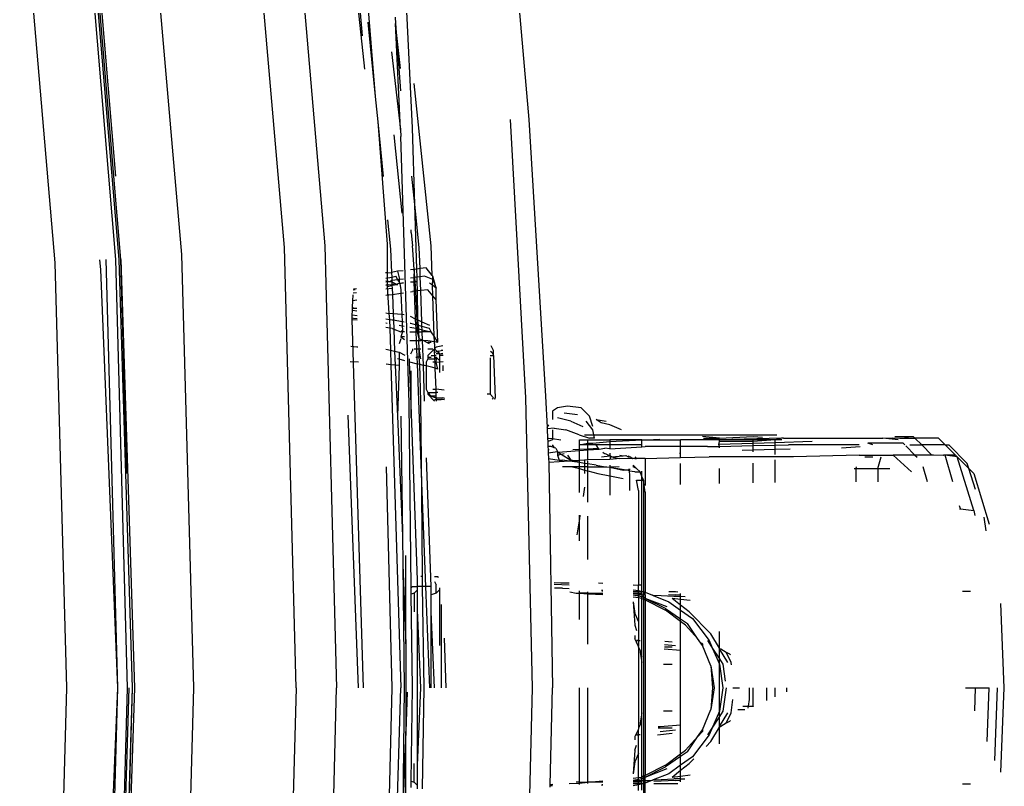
# Model space of a CAD drawing. Header units: millimetres. Extents: x -41292 to 298682, y -22072 to 33155.
# Drawn here: x 26304.8 to 26363.2, y -4322.1 to -4276.6 of the extents above; entities that cross this region are included whole.
import ezdxf

# ---------------------------------------------------------------- set-up
doc = ezdxf.new("R2010")
doc.units = ezdxf.units.MM

# ---------------------------------------------------------------- blocks, each defined once
blk = doc.blocks.new('rmfnasesx')
for p, q in [((53783.728, 11222.294), (53781.528, 11247.894)), ((53783.928, 11248.094), (53786.128, 11222.394)), ((53788.361, 11234.849), (53787.228, 11248.094)), ((53787.728, 11248.294), (53789.115, 11231.254)), ((53775.428, 11247.094), (53777.628, 11221.894)), ((53770.128, 11221.394), (53768.028, 11246.094)), ((53773.728, 11221.594), (53771.628, 11246.594)), ((53773.928, 11221.594), (53771.828, 11246.594)), ((53774.028, 11221.594), (53771.928, 11246.594)), ((53772.028, 11246.594), (53773.713, 11226.531)), ((53796.921, 11244.694), (53798.221, 11229.894)), ((53791.321, 11229.394), (53790.621, 11244.194)), ((53787.341, 11243.442), (53788.484, 11232.872)), ((53788.67, 11235.665), (53789.115, 11231.254)), ((53790.303, 11235.958), (53790.321, 11235.579)), ((53790.321, 11235.579), (53790.621, 11231.588)), ((53790.621, 11232.914), (53790.321, 11235.579)), ((53790.621, 11229.294), (53790.321, 11235.579)), ((53790.089, 11233.9), (53790.621, 11229.294)), ((53792.428, 11222.394), (53791.427, 11232.032)), ((53789.115, 11231.254), (53789.266, 11229.752)), ((53789.266, 11229.752), (53789.592, 11226.52)), ((53789.266, 11229.752), (53789.828, 11222.494)), ((53797.121, 11229.894), (53798.021, 11213.394)), ((53798.221, 11229.894), (53799.221, 11213.494)), ((53790.621, 11229.294), (53790.628, 11228.89)), ((53791.461, 11224.855), (53791.321, 11229.394)), ((53790.712, 11224.339), (53790.247, 11228.978)), ((53791.121, 11213.094), (53790.628, 11228.89)), ((53791.461, 11224.855), (53791.285, 11226.535)), ((53791.728, 11222.294), (53791.461, 11224.855)), ((53791.579, 11221.022), (53791.461, 11224.855)), ((53789.851, 11223.95), (53790.028, 11222.194)), ((53791.244, 11223.169), (53791.246, 11223.347)), ((53791.244, 11223.169), (53791.328, 11222.394)), ((53784.428, 11196.194), (53783.728, 11222.294)), ((53786.128, 11222.394), (53786.828, 11196.194)), ((53789.828, 11222.494), (53789.828, 11220.794)), ((53790.028, 11222.194), (53790.08, 11220.827)), ((53791.337, 11222.159), (53791.328, 11222.394)), ((53791.424, 11221.002), (53791.337, 11222.159)), ((53791.771, 11221.047), (53791.728, 11222.294)), ((53792.488, 11220.644), (53792.428, 11222.394)), ((53772.765, 11221.566), (53772.828, 11220.994)), ((53773.128, 11221.594), (53773.828, 11196.194)), ((53774.428, 11196.194), (53773.728, 11221.594)), ((53774.728, 11196.194), (53773.928, 11221.594)), ((53774.378, 11208.894), (53774.028, 11221.594)), ((53774.028, 11221.594), (53774.828, 11196.194)), ((53777.628, 11221.894), (53778.328, 11196.194)), ((53770.828, 11196.194), (53770.128, 11221.394)), ((53772.828, 11220.994), (53773.828, 11196.194)), ((53791.424, 11221.002), (53791.217, 11220.975)), ((53791.424, 11221.002), (53791.399, 11220.512)), ((53791.579, 11221.022), (53791.424, 11221.002)), ((53791.461, 11220.52), (53791.424, 11221.002)), ((53791.771, 11221.047), (53791.579, 11221.022)), ((53791.594, 11220.537), (53791.579, 11221.022)), ((53792.128, 11221.094), (53791.771, 11221.047)), ((53791.787, 11220.562), (53791.771, 11221.047)), ((53792.488, 11220.644), (53792.128, 11221.094)), ((53789.828, 11220.794), (53789.734, 11220.794)), ((53789.735, 11220.475), (53790.091, 11220.546)), ((53789.828, 11220.794), (53790.08, 11220.827)), ((53789.828, 11220.794), (53789.828, 11219.994)), ((53790.428, 11220.894), (53790.08, 11220.827)), ((53790.08, 11220.827), (53790.091, 11220.546)), ((53790.091, 11220.546), (53790.328, 11220.594)), ((53790.091, 11220.546), (53790.099, 11220.342)), ((53790.464, 11220.39), (53790.328, 11220.594)), ((53790.776, 11220.917), (53790.428, 11220.894)), ((53790.428, 11220.894), (53790.528, 11220.494)), ((53790.541, 11220.4), (53790.464, 11220.39)), ((53790.528, 11220.494), (53790.541, 11220.4)), ((53790.541, 11220.4), (53790.528, 11220.294)), ((53790.785, 11220.432), (53790.541, 11220.4)), ((53791.399, 11220.512), (53791.211, 11220.487)), ((53791.461, 11220.52), (53791.399, 11220.512)), ((53791.399, 11220.512), (53791.409, 11220.274)), ((53791.594, 11220.537), (53791.461, 11220.52)), ((53791.479, 11220.28), (53791.461, 11220.52)), ((53791.787, 11220.562), (53791.594, 11220.537)), ((53791.601, 11220.291), (53791.594, 11220.537)), ((53792.028, 11220.594), (53791.787, 11220.562)), ((53791.815, 11219.748), (53791.787, 11220.562)), ((53792.528, 11220.394), (53792.028, 11220.594)), ((53792.528, 11220.594), (53792.488, 11220.644)), ((53792.508, 11220.059), (53792.528, 11220.394)), ((53792.728, 11219.894), (53792.528, 11220.594)), ((53792.528, 11220.394), (53792.528, 11220.594)), ((53792.528, 11220.394), (53792.728, 11219.894)), ((53787.817, 11219.856), (53787.997, 11219.873)), ((53789.895, 11220.278), (53789.736, 11220.295)), ((53789.736, 11220.259), (53789.895, 11220.278)), ((53789.737, 11220.091), (53789.901, 11220.078)), ((53789.901, 11220.078), (53789.737, 11220.057)), ((53789.738, 11219.845), (53790.128, 11219.894)), ((53789.828, 11219.994), (53790.11, 11220.041)), ((53789.828, 11219.994), (53789.928, 11218.394)), ((53789.895, 11220.278), (53790.028, 11220.294)), ((53789.901, 11220.078), (53790.108, 11220.104)), ((53790.099, 11220.342), (53790.028, 11220.294)), ((53790.028, 11220.294), (53790.102, 11220.256)), ((53790.464, 11220.39), (53790.099, 11220.342)), ((53790.099, 11220.342), (53790.102, 11220.256)), ((53790.102, 11220.256), (53790.29, 11220.163)), ((53790.102, 11220.256), (53790.108, 11220.104)), ((53790.108, 11220.104), (53790.29, 11220.163)), ((53790.108, 11220.104), (53790.11, 11220.041)), ((53790.428, 11220.094), (53790.11, 11220.041)), ((53790.11, 11220.041), (53790.128, 11219.894)), ((53790.128, 11219.894), (53790.13, 11219.523)), ((53790.29, 11220.163), (53790.348, 11220.134)), ((53790.348, 11220.134), (53790.528, 11220.194)), ((53790.348, 11220.134), (53790.428, 11220.094)), ((53790.528, 11220.294), (53790.464, 11220.39)), ((53790.528, 11220.294), (53790.528, 11220.194)), ((53790.528, 11220.194), (53790.575, 11220.162)), ((53790.575, 11220.162), (53790.789, 11220.217)), ((53790.789, 11220.189), (53790.575, 11220.162)), ((53790.575, 11220.162), (53790.628, 11219.794)), ((53791.208, 11220.256), (53791.409, 11220.274)), ((53791.409, 11220.274), (53791.479, 11220.28)), ((53791.409, 11220.274), (53791.43, 11219.705)), ((53791.479, 11220.28), (53791.601, 11220.291)), ((53791.522, 11219.715), (53791.479, 11220.28)), ((53791.601, 11220.291), (53791.628, 11220.294)), ((53791.619, 11219.726), (53791.601, 11220.291)), ((53792.508, 11220.059), (53792.328, 11220.194)), ((53792.728, 11219.894), (53792.508, 11220.059)), ((53792.529, 11219.432), (53792.508, 11220.059)), ((53792.728, 11219.194), (53792.728, 11219.894)), ((53787.787, 11219.137), (53787.803, 11219.502)), ((53787.807, 11219.604), (53788.004, 11219.628)), ((53787.928, 11219.794), (53787.814, 11219.779)), ((53789.928, 11219.494), (53789.739, 11219.462)), ((53789.928, 11219.494), (53790.13, 11219.523)), ((53790.13, 11219.523), (53790.636, 11219.595)), ((53790.13, 11219.523), (53790.175, 11218.371)), ((53790.628, 11219.794), (53790.636, 11219.595)), ((53790.636, 11219.595), (53790.8, 11219.618)), ((53790.636, 11219.595), (53790.689, 11218.324)), ((53791.201, 11219.676), (53791.328, 11219.694)), ((53791.43, 11219.705), (53791.328, 11219.694)), ((53791.522, 11219.715), (53791.43, 11219.705)), ((53791.43, 11219.705), (53791.492, 11218.079)), ((53791.619, 11219.726), (53791.522, 11219.715)), ((53791.628, 11217.494), (53791.522, 11219.715)), ((53791.815, 11219.748), (53791.619, 11219.726)), ((53791.652, 11218.005), (53791.619, 11219.726)), ((53792.228, 11219.794), (53791.815, 11219.748)), ((53791.879, 11217.901), (53791.815, 11219.748)), ((53792.529, 11219.432), (53792.228, 11219.794)), ((53792.728, 11219.194), (53792.529, 11219.432)), ((53792.612, 11217.039), (53792.529, 11219.432)), ((53787.764, 11218.573), (53787.769, 11218.71)), ((53787.769, 11218.71), (53787.771, 11218.753)), ((53787.769, 11218.71), (53787.824, 11218.706)), ((53787.771, 11218.753), (53787.787, 11219.137)), ((53787.771, 11218.753), (53787.824, 11218.706)), ((53788.016, 11219.175), (53787.787, 11219.137)), ((53787.824, 11218.706), (53788.028, 11218.694)), ((53792.828, 11216.694), (53792.728, 11219.194)), ((53787.741, 11218.038), (53787.744, 11218.106)), ((53787.744, 11218.106), (53787.752, 11218.291)), ((53787.828, 11218.094), (53787.744, 11218.106)), ((53787.752, 11218.291), (53787.764, 11218.573)), ((53788.04, 11218.255), (53787.752, 11218.291)), ((53788.033, 11218.533), (53787.764, 11218.573)), ((53788.046, 11218.061), (53787.828, 11218.094)), ((53789.743, 11218.424), (53789.928, 11218.394)), ((53790.175, 11218.371), (53789.928, 11218.394)), ((53789.928, 11218.394), (53789.964, 11218.014)), ((53790.689, 11218.324), (53790.175, 11218.371)), ((53790.175, 11218.371), (53790.19, 11217.982)), ((53790.824, 11218.312), (53790.689, 11218.324)), ((53790.689, 11218.324), (53790.707, 11217.888)), ((53791.183, 11218.222), (53791.492, 11218.079)), ((53791.492, 11218.079), (53791.652, 11218.005)), ((53791.492, 11218.079), (53791.506, 11217.718)), ((53788.428, 11196.194), (53787.741, 11218.038)), ((53787.741, 11218.038), (53788.047, 11218.01)), ((53789.964, 11218.014), (53789.745, 11218.042)), ((53789.828, 11217.794), (53789.745, 11217.806)), ((53789.979, 11217.517), (53789.746, 11217.554)), ((53790.128, 11217.994), (53789.964, 11218.014)), ((53789.964, 11218.014), (53789.979, 11217.517)), ((53790.128, 11217.494), (53789.979, 11217.517)), ((53789.979, 11217.517), (53790.019, 11216.207)), ((53790.19, 11217.982), (53790.128, 11217.994)), ((53790.128, 11217.494), (53790.21, 11217.461)), ((53790.707, 11217.888), (53790.19, 11217.982)), ((53790.19, 11217.982), (53790.21, 11217.461)), ((53790.528, 11217.694), (53790.717, 11217.659)), ((53790.832, 11217.866), (53790.707, 11217.888)), ((53790.707, 11217.888), (53790.717, 11217.659)), ((53790.717, 11217.659), (53790.836, 11217.638)), ((53790.717, 11217.659), (53790.728, 11217.394)), ((53791.176, 11217.576), (53791.514, 11217.514)), ((53791.228, 11217.794), (53791.178, 11217.803)), ((53791.506, 11217.718), (53791.228, 11217.794)), ((53791.677, 11217.671), (53791.506, 11217.718)), ((53791.506, 11217.718), (53791.514, 11217.514)), ((53791.514, 11217.514), (53791.628, 11217.494)), ((53791.514, 11217.514), (53791.522, 11217.294)), ((53791.628, 11217.494), (53791.692, 11217.478)), ((53791.628, 11217.294), (53791.628, 11217.494)), ((53791.652, 11218.005), (53791.879, 11217.901)), ((53791.677, 11217.671), (53791.652, 11218.005)), ((53791.889, 11217.613), (53791.677, 11217.671)), ((53791.692, 11217.478), (53791.677, 11217.671)), ((53791.692, 11217.478), (53791.895, 11217.427)), ((53791.706, 11217.294), (53791.692, 11217.478)), ((53791.879, 11217.901), (53792.328, 11217.694)), ((53791.889, 11217.613), (53791.879, 11217.901)), ((53792.328, 11217.494), (53791.889, 11217.613)), ((53791.895, 11217.427), (53791.889, 11217.613)), ((53792.428, 11217.294), (53792.328, 11217.494)), ((53790.21, 11217.461), (53790.628, 11217.294)), ((53790.21, 11217.461), (53790.26, 11216.153)), ((53790.628, 11216.894), (53790.528, 11216.594)), ((53790.628, 11217.294), (53790.728, 11217.394)), ((53790.728, 11217.294), (53790.628, 11217.294)), ((53790.728, 11217.294), (53790.628, 11216.994)), ((53790.628, 11216.994), (53790.851, 11216.845)), ((53790.848, 11216.994), (53790.628, 11216.994)), ((53790.728, 11217.394), (53790.728, 11217.294)), ((53790.843, 11217.294), (53790.728, 11217.294)), ((53791.172, 11217.294), (53791.522, 11217.294)), ((53791.522, 11217.294), (53791.628, 11217.294)), ((53791.522, 11217.294), (53791.541, 11216.794)), ((53791.628, 11217.294), (53791.706, 11217.294)), ((53791.728, 11216.894), (53791.628, 11217.294)), ((53791.706, 11217.294), (53791.9, 11217.294)), ((53791.728, 11216.894), (53791.706, 11217.294)), ((53791.709, 11216.794), (53791.728, 11216.894)), ((53791.917, 11216.799), (53791.728, 11216.894)), ((53791.895, 11217.427), (53792.428, 11217.294)), ((53791.9, 11217.294), (53791.895, 11217.427)), ((53791.917, 11216.799), (53791.9, 11217.294)), ((53792.428, 11217.294), (53791.9, 11217.294)), ((53792.612, 11217.039), (53792.428, 11217.294)), ((53792.828, 11216.694), (53792.612, 11217.039)), ((53792.622, 11216.728), (53792.612, 11217.039)), ((53788.028, 11216.394), (53787.674, 11216.431)), ((53788.09, 11216.39), (53788.028, 11216.394)), ((53791.166, 11216.794), (53791.541, 11216.794)), ((53791.541, 11216.794), (53791.709, 11216.794)), ((53791.541, 11216.794), (53791.56, 11216.294)), ((53791.725, 11216.294), (53791.709, 11216.794)), ((53791.709, 11216.794), (53791.828, 11216.794)), ((53791.828, 11216.794), (53791.917, 11216.799)), ((53792.328, 11216.594), (53791.917, 11216.799)), ((53791.917, 11216.799), (53792.228, 11216.794)), ((53791.969, 11215.308), (53791.917, 11216.799)), ((53792.228, 11216.794), (53792.622, 11216.728)), ((53792.228, 11216.694), (53792.428, 11216.694)), ((53792.622, 11216.728), (53792.828, 11216.694)), ((53792.628, 11216.594), (53792.622, 11216.728)), ((53792.628, 11216.594), (53792.628, 11216.294)), ((53792.728, 11216.394), (53792.628, 11216.294)), ((53793.12, 11216.472), (53792.728, 11216.394)), ((53796.128, 11216.194), (53795.989, 11216.472)), ((53789.751, 11216.266), (53790.019, 11216.207)), ((53790.019, 11216.207), (53790.26, 11216.153)), ((53790.019, 11216.207), (53790.045, 11215.347)), ((53790.26, 11216.153), (53790.528, 11216.094)), ((53790.26, 11216.153), (53790.292, 11215.32)), ((53790.528, 11216.094), (53790.868, 11215.923)), ((53790.528, 11216.094), (53790.528, 11215.669)), ((53791.228, 11215.994), (53791.328, 11216.194)), ((53791.328, 11216.294), (53791.328, 11216.194)), ((53791.428, 11216.294), (53791.56, 11216.294)), ((53791.528, 11215.794), (53791.58, 11215.794)), ((53791.56, 11216.294), (53791.58, 11215.794)), ((53791.56, 11216.294), (53791.725, 11216.294)), ((53791.58, 11215.794), (53791.594, 11215.402)), ((53791.728, 11215.794), (53791.58, 11215.794)), ((53791.728, 11215.794), (53791.725, 11216.294)), ((53791.828, 11215.694), (53791.725, 11216.294)), ((53791.725, 11216.294), (53791.828, 11216.294)), ((53791.754, 11215.362), (53791.728, 11215.794)), ((53792.228, 11216.294), (53792.528, 11216.294)), ((53792.628, 11216.294), (53792.228, 11215.894)), ((53792.228, 11215.894), (53792.228, 11215.794)), ((53792.228, 11215.794), (53792.428, 11215.794)), ((53792.228, 11215.794), (53792.228, 11215.694)), ((53792.428, 11215.894), (53792.651, 11215.894)), ((53792.788, 11216.134), (53792.628, 11216.294)), ((53792.628, 11216.094), (53792.628, 11216.294)), ((53792.628, 11216.094), (53792.788, 11216.134)), ((53792.651, 11215.894), (53792.628, 11216.094)), ((53792.651, 11215.894), (53792.728, 11215.894)), ((53792.658, 11215.694), (53792.651, 11215.894)), ((53792.928, 11215.994), (53792.728, 11215.994)), ((53792.728, 11215.794), (53792.828, 11215.694)), ((53792.742, 11215.694), (53792.728, 11215.794)), ((53792.788, 11216.134), (53792.85, 11216.149)), ((53792.928, 11215.994), (53792.788, 11216.134)), ((53792.828, 11216.194), (53792.85, 11216.149)), ((53792.85, 11216.149), (53793.028, 11216.194)), ((53792.85, 11216.149), (53792.928, 11215.994)), ((53792.928, 11215.994), (53793.134, 11216.026)), ((53792.928, 11215.994), (53793.128, 11215.994)), ((53792.928, 11215.994), (53792.928, 11215.894)), ((53792.928, 11215.894), (53793.137, 11215.917)), ((53792.928, 11215.894), (53792.928, 11215.594)), ((53793.128, 11216.202), (53793.028, 11216.194)), ((53795.928, 11215.749), (53795.928, 11213.594)), ((53795.94, 11215.894), (53796.128, 11215.894)), ((53795.962, 11216.159), (53796.028, 11216.094)), ((53796.028, 11216.094), (53796.128, 11215.894)), ((53796.128, 11215.894), (53796.128, 11216.194)), ((53796.128, 11215.894), (53796.228, 11213.394)), ((53788.114, 11215.494), (53787.636, 11215.521)), ((53790.045, 11215.347), (53789.755, 11215.38)), ((53790.292, 11215.32), (53790.045, 11215.347)), ((53790.045, 11215.347), (53790.628, 11196.194)), ((53790.528, 11215.294), (53790.292, 11215.32)), ((53790.292, 11215.32), (53790.428, 11212.294)), ((53790.528, 11215.669), (53790.428, 11215.694)), ((53790.528, 11215.294), (53790.428, 11212.294)), ((53790.528, 11215.669), (53790.528, 11215.294)), ((53790.874, 11215.582), (53790.528, 11215.669)), ((53791.15, 11215.513), (53791.152, 11215.698)), ((53791.228, 11213.527), (53791.15, 11215.513)), ((53791.15, 11215.513), (53791.594, 11215.402)), ((53791.754, 11215.362), (53791.594, 11215.402)), ((53791.594, 11215.402), (53791.884, 11207.825)), ((53791.821, 11213.194), (53791.754, 11215.362)), ((53791.969, 11215.308), (53791.754, 11215.362)), ((53792.041, 11213.194), (53791.969, 11215.308)), ((53792.028, 11215.294), (53791.969, 11215.308)), ((53792.128, 11215.274), (53792.028, 11215.294)), ((53792.228, 11215.694), (53792.128, 11215.494)), ((53792.128, 11215.494), (53792.128, 11215.274)), ((53792.528, 11215.194), (53792.128, 11215.274)), ((53792.128, 11215.274), (53792.128, 11213.894)), ((53792.228, 11215.694), (53792.658, 11215.694)), ((53792.665, 11215.494), (53792.528, 11215.494)), ((53792.677, 11215.144), (53792.528, 11215.194)), ((53792.742, 11215.694), (53792.658, 11215.694)), ((53792.665, 11215.494), (53792.658, 11215.694)), ((53792.728, 11215.494), (53792.665, 11215.494)), ((53792.677, 11215.144), (53792.665, 11215.494)), ((53792.828, 11215.094), (53792.677, 11215.144)), ((53792.728, 11213.894), (53792.677, 11215.144)), ((53792.728, 11215.494), (53792.742, 11215.694)), ((53792.728, 11215.494), (53792.928, 11215.519)), ((53792.828, 11215.094), (53792.728, 11215.494)), ((53792.828, 11215.694), (53792.742, 11215.694)), ((53792.828, 11215.694), (53792.928, 11215.594)), ((53792.928, 11215.594), (53792.928, 11215.519)), ((53792.928, 11215.519), (53793.148, 11215.546)), ((53792.928, 11215.519), (53792.928, 11214.894)), ((53793.128, 11215.294), (53793.128, 11214.994)), ((53791.228, 11214.994), (53791.228, 11213.527)), ((53791.228, 11213.527), (53791.228, 11212.194)), ((53791.628, 11202.594), (53791.228, 11213.527)), ((53792.128, 11213.894), (53792.228, 11213.694)), ((53792.428, 11213.494), (53792.228, 11213.694)), ((53792.228, 11213.694), (53792.228, 11213.594)), ((53792.228, 11213.694), (53792.726, 11213.694)), ((53792.228, 11213.594), (53792.628, 11213.194)), ((53792.428, 11213.494), (53792.728, 11213.394)), ((53792.728, 11213.494), (53792.428, 11213.494)), ((53792.528, 11213.894), (53792.728, 11213.894)), ((53792.726, 11213.694), (53792.728, 11213.894)), ((53792.828, 11213.694), (53792.726, 11213.694)), ((53792.728, 11213.494), (53792.726, 11213.694)), ((53793.2, 11213.849), (53792.728, 11213.894)), ((53792.728, 11213.394), (53792.728, 11213.494)), ((53792.74, 11213.294), (53792.728, 11213.394)), ((53792.728, 11213.394), (53793.128, 11213.394)), ((53793.237, 11213.354), (53793.128, 11213.394)), ((53795.928, 11213.594), (53795.747, 11213.611)), ((53796.128, 11213.394), (53795.928, 11213.594)), ((53796.042, 11213.308), (53796.128, 11213.394)), ((53796.188, 11213.314), (53796.228, 11213.394)), ((53796.227, 11213.316), (53796.228, 11213.394)), ((53798.021, 11213.394), (53798.421, 11196.194)), ((53799.221, 11213.494), (53799.307, 11211.623)), ((53791.25, 11202.116), (53791.121, 11213.094)), ((53791.884, 11207.825), (53791.821, 11213.194)), ((53792.628, 11213.294), (53792.74, 11213.294)), ((53792.74, 11213.294), (53793.028, 11213.294)), ((53792.744, 11213.194), (53792.74, 11213.294)), ((53793.229, 11213.271), (53793.028, 11213.294)), ((53800.521, 11212.894), (53799.921, 11212.794)), ((53801.321, 11212.794), (53800.521, 11212.894)), ((53788.128, 11196.194), (53787.504, 11212.356)), ((53790.428, 11212.294), (53790.728, 11205.194)), ((53790.628, 11212.294), (53790.728, 11205.194)), ((53799.921, 11212.794), (53799.621, 11212.594)), ((53799.621, 11212.594), (53799.621, 11212.094)), ((53800.321, 11212.494), (53801.121, 11212.394)), ((53801.821, 11212.294), (53801.321, 11212.794)), ((53802.021, 11211.694), (53801.821, 11212.294)), ((53799.307, 11211.623), (53799.421, 11211.794)), ((53800.721, 11211.994), (53799.921, 11212.194)), ((53800.721, 11211.994), (53801.421, 11211.694)), ((53802.021, 11211.494), (53801.621, 11211.994)), ((53802.221, 11212.094), (53802.821, 11211.994)), ((53802.521, 11211.894), (53802.221, 11212.094)), ((53803.021, 11211.794), (53802.521, 11211.894)), ((53803.721, 11211.494), (53803.021, 11211.794)), ((53799.307, 11211.623), (53799.311, 11211.542)), ((53799.721, 11211.594), (53799.311, 11211.542)), ((53799.311, 11211.542), (53799.337, 11210.983)), ((53799.621, 11211.494), (53799.621, 11210.965)), ((53799.721, 11211.594), (53800.421, 11211.494)), ((53801.221, 11211.194), (53800.421, 11211.494)), ((53801.221, 11211.194), (53801.821, 11210.994)), ((53801.528, 11211.194), (53802.081, 11211.194)), ((53802.081, 11211.194), (53802.021, 11211.494)), ((53802.121, 11210.994), (53802.081, 11211.194)), ((53802.081, 11211.194), (53812.928, 11211.194)), ((53809.528, 11210.994), (53808.528, 11211.094)), ((53809.528, 11210.994), (53811.528, 11211.094)), ((53811.528, 11211.094), (53812.085, 11211.051)), ((53819.928, 11211.094), (53820.828, 11211.094)), ((53820.428, 11210.994), (53820.828, 11211.094)), ((53820.828, 11211.094), (53821.028, 11211.094)), ((53821.128, 11210.994), (53821.028, 11211.094)), ((53799.337, 11210.983), (53799.421, 11210.994)), ((53799.337, 11210.983), (53799.345, 11210.802)), ((53799.621, 11210.894), (53799.345, 11210.802)), ((53799.345, 11210.802), (53799.359, 11210.494)), ((53799.521, 11210.494), (53799.359, 11210.494)), ((53799.359, 11210.494), (53799.369, 11210.294)), ((53799.421, 11210.994), (53799.621, 11210.965)), ((53799.754, 11210.416), (53799.521, 11210.494)), ((53799.621, 11210.965), (53799.621, 11210.894)), ((53799.621, 11210.965), (53800.121, 11210.894)), ((53799.754, 11210.416), (53799.621, 11210.594)), ((53801.228, 11210.894), (53801.728, 11210.894)), ((53801.228, 11210.594), (53801.228, 11210.894)), ((53801.228, 11210.594), (53801.728, 11210.694)), ((53801.728, 11210.594), (53801.228, 11210.594)), ((53801.228, 11210.315), (53801.228, 11210.594)), ((53801.728, 11210.894), (53803.028, 11210.894)), ((53801.728, 11210.694), (53801.728, 11210.894)), ((53801.728, 11210.694), (53802.028, 11210.694)), ((53801.728, 11210.594), (53801.728, 11210.694)), ((53802.221, 11210.594), (53801.728, 11210.594)), ((53801.728, 11210.341), (53801.728, 11210.594)), ((53802.121, 11210.994), (53801.821, 11210.994)), ((53802.028, 11210.694), (53803.028, 11210.794)), ((53802.367, 11210.375), (53802.221, 11210.594)), ((53803.028, 11210.594), (53802.221, 11210.594)), ((53803.028, 11210.794), (53804.928, 11210.894)), ((53804.928, 11210.894), (53803.028, 11210.894)), ((53803.028, 11210.894), (53803.028, 11210.794)), ((53803.028, 11210.794), (53803.028, 11210.594)), ((53804.928, 11210.594), (53803.028, 11210.594)), ((53803.028, 11210.594), (53803.028, 11210.37)), ((53803.028, 11210.37), (53804.928, 11210.482)), ((53804.928, 11210.894), (53805.228, 11210.894)), ((53804.928, 11210.594), (53804.928, 11210.894)), ((53804.928, 11210.482), (53804.928, 11210.594)), ((53804.928, 11210.482), (53805.128, 11210.494)), ((53807.228, 11210.494), (53805.128, 11210.494)), ((53805.228, 11210.894), (53805.989, 11210.94)), ((53805.228, 11210.894), (53807.228, 11210.894)), ((53807.228, 11210.494), (53807.228, 11210.894)), ((53809.528, 11210.894), (53807.228, 11210.894)), ((53808.828, 11210.494), (53807.228, 11210.494)), ((53807.228, 11210.107), (53807.228, 11210.494)), ((53808.578, 11210.994), (53809.528, 11210.994)), ((53808.828, 11210.494), (53809.528, 11210.508)), ((53809.505, 11210.61), (53809.528, 11210.794)), ((53811.528, 11210.677), (53809.505, 11210.61)), ((53809.528, 11210.508), (53809.505, 11210.61)), ((53813.218, 11210.991), (53809.528, 11210.894)), ((53811.528, 11210.894), (53809.528, 11210.894)), ((53809.528, 11210.794), (53809.528, 11210.894)), ((53811.528, 11210.794), (53809.528, 11210.794)), ((53809.528, 11210.508), (53811.528, 11210.55)), ((53809.528, 11210.411), (53809.528, 11210.508)), ((53812.828, 11210.894), (53811.528, 11210.794)), ((53812.828, 11210.894), (53811.528, 11210.894)), ((53811.528, 11210.794), (53811.528, 11210.894)), ((53811.528, 11210.677), (53811.528, 11210.794)), ((53812.828, 11210.72), (53811.528, 11210.677)), ((53811.528, 11210.55), (53811.528, 11210.677)), ((53811.528, 11210.55), (53812.828, 11210.577)), ((53811.528, 11210.275), (53811.528, 11210.55)), ((53813.218, 11210.991), (53812.828, 11210.894)), ((53813.228, 11210.894), (53812.828, 11210.894)), ((53812.828, 11210.72), (53812.828, 11210.894)), ((53815.028, 11210.794), (53812.828, 11210.72)), ((53812.828, 11210.577), (53812.828, 11210.72)), ((53812.828, 11210.577), (53813.628, 11210.594)), ((53812.828, 11210.319), (53812.828, 11210.577)), ((53813.328, 11210.994), (53813.218, 11210.991)), ((53813.328, 11210.994), (53819.228, 11210.994)), ((53817.828, 11210.594), (53813.628, 11210.594)), ((53817.883, 11210.483), (53816.77, 11210.404)), ((53818.628, 11210.594), (53818.328, 11210.694)), ((53820.428, 11210.694), (53818.328, 11210.694)), ((53819.228, 11210.994), (53819.803, 11211.006)), ((53820.128, 11210.894), (53819.228, 11210.994)), ((53819.803, 11211.006), (53820.228, 11210.994)), ((53820.228, 11210.994), (53820.428, 11210.994)), ((53820.428, 11210.994), (53821.128, 11210.994)), ((53820.428, 11210.694), (53820.528, 11210.594)), ((53820.582, 11210.539), (53821.128, 11209.994)), ((53820.828, 11210.594), (53821.528, 11210.594)), ((53821.528, 11210.594), (53821.128, 11210.994)), ((53822.528, 11210.994), (53821.128, 11210.994)), ((53822.128, 11209.994), (53821.528, 11210.594)), ((53822.928, 11210.594), (53821.528, 11210.594)), ((53822.528, 11210.994), (53822.928, 11210.594)), ((53822.928, 11210.594), (53823.528, 11209.994)), ((53822.928, 11210.594), (53823.128, 11210.594)), ((53823.128, 11210.594), (53824.228, 11209.494)), ((53799.428, 11210.294), (53799.369, 11210.294)), ((53799.369, 11210.294), (53799.377, 11210.12)), ((53799.377, 11210.12), (53799.921, 11210.194)), ((53799.377, 11210.12), (53799.392, 11209.786)), ((53799.821, 11210.394), (53799.754, 11210.416)), ((53799.821, 11210.394), (53799.921, 11210.194)), ((53799.921, 11210.194), (53799.969, 11210.163)), ((53799.921, 11210.194), (53799.927, 11210.16)), ((53799.927, 11210.16), (53799.921, 11209.994)), ((53799.921, 11209.994), (53800.149, 11210.051)), ((53799.921, 11209.994), (53800.021, 11209.694)), ((53799.969, 11210.163), (53801.228, 11210.257)), ((53799.969, 11210.163), (53800.149, 11210.051)), ((53800.149, 11210.051), (53800.321, 11210.094)), ((53800.149, 11210.051), (53800.721, 11209.694)), ((53800.521, 11209.994), (53800.721, 11209.694)), ((53801.228, 11210.315), (53800.828, 11210.294)), ((53801.728, 11210.341), (53801.228, 11210.315)), ((53801.228, 11210.257), (53801.228, 11210.315)), ((53801.228, 11210.257), (53801.728, 11210.294)), ((53801.228, 11209.672), (53801.228, 11210.257)), ((53802.367, 11210.375), (53801.728, 11210.341)), ((53801.728, 11210.294), (53801.728, 11210.341)), ((53801.728, 11210.294), (53802.394, 11210.333)), ((53801.728, 11209.699), (53801.728, 11210.294)), ((53802.394, 11210.333), (53802.367, 11210.375)), ((53802.394, 11210.333), (53802.728, 11210.394)), ((53802.528, 11209.894), (53803.028, 11209.94)), ((53802.617, 11210.163), (53802.721, 11210.094)), ((53803.028, 11209.94), (53802.721, 11210.094)), ((53803.028, 11210.37), (53802.728, 11210.394)), ((53803.028, 11210.103), (53803.028, 11209.94)), ((53803.069, 11209.919), (53803.028, 11209.94)), ((53803.069, 11209.919), (53803.028, 11209.735)), ((53803.121, 11209.894), (53803.069, 11209.919)), ((53803.121, 11209.894), (53803.814, 11209.955)), ((53803.121, 11209.894), (53803.621, 11209.794)), ((53803.621, 11209.994), (53803.814, 11209.955)), ((53803.814, 11209.955), (53803.978, 11209.963)), ((53803.978, 11209.963), (53804.121, 11209.894)), ((53804.121, 11209.894), (53804.221, 11209.894)), ((53804.126, 11209.941), (53804.221, 11209.894)), ((53804.281, 11209.854), (53804.221, 11209.894)), ((53804.621, 11209.794), (53804.533, 11209.881)), ((53807.166, 11210.105), (53807.228, 11210.107)), ((53807.228, 11209.849), (53807.228, 11210.107)), ((53807.228, 11209.849), (53808.928, 11209.894)), ((53813.928, 11209.894), (53808.928, 11209.894)), ((53811.528, 11210.275), (53810.874, 11210.253)), ((53812.828, 11210.319), (53811.528, 11210.275)), ((53811.528, 11210.176), (53811.528, 11210.275)), ((53813.732, 11210.35), (53812.828, 11210.319)), ((53812.828, 11210.023), (53812.828, 11210.319)), ((53817.828, 11209.994), (53813.928, 11209.894)), ((53817.828, 11209.994), (53819.828, 11209.994)), ((53818.153, 11209.894), (53818.628, 11209.894)), ((53818.928, 11209.194), (53819.128, 11209.894)), ((53819.828, 11209.994), (53820.928, 11208.994)), ((53821.128, 11209.994), (53819.828, 11209.994)), ((53821.128, 11209.994), (53821.261, 11209.86)), ((53822.128, 11209.994), (53821.128, 11209.994)), ((53822.228, 11209.994), (53822.128, 11209.994)), ((53822.794, 11209.975), (53822.228, 11209.994)), ((53822.828, 11209.994), (53822.794, 11209.975)), ((53822.928, 11209.994), (53822.828, 11209.994)), ((53823.378, 11208.394), (53822.928, 11209.994)), ((53823.628, 11209.894), (53822.928, 11209.994)), ((53823.528, 11209.994), (53822.928, 11209.994)), ((53823.528, 11209.994), (53823.628, 11209.894)), ((53824.628, 11206.694), (53823.628, 11209.894)), ((53823.628, 11209.894), (53824.323, 11209.198)), ((53792.428, 11202.194), (53792.158, 11209.822)), ((53799.392, 11209.786), (53800.021, 11209.694)), ((53799.392, 11209.786), (53799.403, 11209.542)), ((53800.642, 11209.63), (53799.403, 11209.542)), ((53799.403, 11209.542), (53799.621, 11196.194)), ((53800.021, 11209.694), (53800.221, 11209.694)), ((53800.642, 11209.63), (53800.221, 11209.694)), ((53800.933, 11209.651), (53800.642, 11209.63)), ((53801.228, 11209.543), (53800.642, 11209.63)), ((53800.933, 11209.651), (53800.721, 11209.694)), ((53801.228, 11209.672), (53800.933, 11209.651)), ((53801.228, 11209.543), (53800.933, 11209.651)), ((53801.528, 11209.694), (53801.228, 11209.672)), ((53801.228, 11209.543), (53801.228, 11209.672)), ((53801.528, 11209.498), (53801.228, 11209.543)), ((53801.228, 11209.294), (53801.228, 11209.543)), ((53801.728, 11209.699), (53801.528, 11209.694)), ((53801.528, 11209.694), (53801.528, 11209.498)), ((53801.728, 11209.468), (53801.528, 11209.498)), ((53801.528, 11209.498), (53801.528, 11209.294)), ((53803.028, 11209.735), (53801.728, 11209.699)), ((53801.728, 11209.468), (53801.728, 11209.655)), ((53802.221, 11209.394), (53801.728, 11209.468)), ((53801.728, 11209.294), (53801.728, 11209.468)), ((53802.221, 11209.394), (53802.754, 11209.294)), ((53803.621, 11209.794), (53803.028, 11209.735)), ((53803.028, 11209.402), (53803.028, 11209.266)), ((53804.401, 11209.773), (53803.621, 11209.794)), ((53804.281, 11209.854), (53804.521, 11209.794)), ((53804.401, 11209.773), (53804.281, 11209.854)), ((53804.521, 11209.794), (53804.401, 11209.773)), ((53804.621, 11209.194), (53804.421, 11209.394)), ((53804.421, 11209.394), (53804.421, 11209.294)), ((53804.521, 11209.794), (53804.621, 11209.794)), ((53804.928, 11209.788), (53804.621, 11209.794)), ((53804.928, 11209.788), (53804.928, 11209.823)), ((53805.128, 11209.794), (53804.928, 11209.788)), ((53805.128, 11209.794), (53807.228, 11209.849)), ((53805.128, 11209.794), (53805.128, 11208.194)), ((53807.228, 11208.249), (53807.228, 11209.491)), ((53811.528, 11208.345), (53811.528, 11209.51)), ((53812.828, 11208.37), (53812.828, 11209.718)), ((53817.643, 11209.303), (53817.628, 11209.194)), ((53821.876, 11208.394), (53821.613, 11209.3)), ((53824.323, 11209.198), (53824.228, 11209.494)), ((53790.128, 11196.194), (53789.778, 11209.286)), ((53800.821, 11209.294), (53800.228, 11209.294)), ((53800.821, 11209.294), (53801.228, 11209.185)), ((53801.228, 11209.294), (53800.821, 11209.294)), ((53801.228, 11209.185), (53801.228, 11209.294)), ((53801.528, 11209.294), (53801.228, 11209.294)), ((53801.228, 11207.781), (53801.228, 11209.185)), ((53801.228, 11209.185), (53801.528, 11209.105)), ((53801.528, 11209.294), (53801.528, 11209.105)), ((53801.728, 11209.294), (53801.528, 11209.294)), ((53801.528, 11209.105), (53801.528, 11208.894)), ((53801.528, 11209.105), (53801.728, 11209.052)), ((53801.728, 11209.052), (53801.728, 11209.294)), ((53801.728, 11209.294), (53802.754, 11209.294)), ((53801.728, 11207.206), (53801.728, 11209.052)), ((53801.728, 11209.052), (53802.321, 11208.894)), ((53802.321, 11208.894), (53803.028, 11208.752)), ((53802.754, 11209.294), (53802.854, 11209.294)), ((53802.854, 11209.294), (53803.028, 11209.266)), ((53803.585, 11209.294), (53803.028, 11209.266)), ((53803.028, 11209.266), (53804.121, 11209.094)), ((53803.028, 11209.266), (53803.821, 11209.094)), ((53803.028, 11209.266), (53803.028, 11208.752)), ((53803.028, 11208.752), (53803.821, 11208.594)), ((53803.028, 11208.752), (53803.028, 11207.607)), ((53804.121, 11209.094), (53803.821, 11209.094)), ((53804.19, 11209.041), (53804.121, 11209.094)), ((53804.19, 11209.041), (53804.172, 11209.179)), ((53804.19, 11209.041), (53804.221, 11209.17)), ((53804.221, 11208.794), (53804.19, 11209.041)), ((53804.521, 11208.994), (53804.19, 11209.041)), ((53804.221, 11207.894), (53804.221, 11208.794)), ((53804.621, 11209.194), (53804.421, 11209.294)), ((53804.521, 11208.994), (53804.821, 11208.994)), ((53804.621, 11209.194), (53804.821, 11208.994)), ((53804.928, 11208.726), (53804.821, 11208.994)), ((53804.928, 11208.726), (53804.928, 11209.033)), ((53805.021, 11208.494), (53804.928, 11208.726)), ((53804.928, 11208.494), (53804.928, 11208.726)), ((53809.528, 11208.305), (53809.528, 11209.19)), ((53817.528, 11209.194), (53817.628, 11209.194)), ((53817.628, 11209.194), (53817.628, 11208.394)), ((53817.628, 11209.194), (53818.928, 11209.194)), ((53818.928, 11209.194), (53818.928, 11208.394)), ((53818.928, 11209.194), (53819.628, 11209.194)), ((53824.323, 11209.198), (53824.628, 11208.894)), ((53824.728, 11207.944), (53824.323, 11209.198)), ((53824.628, 11208.894), (53825.528, 11205.894)), ((53804.721, 11207.894), (53804.621, 11208.494)), ((53804.621, 11208.494), (53804.928, 11208.494)), ((53804.928, 11208.494), (53805.021, 11208.494)), ((53804.928, 11202.276), (53804.928, 11208.494)), ((53805.121, 11207.794), (53805.021, 11208.494)), ((53805.021, 11208.494), (53805.021, 11205.894)), ((53791.884, 11207.825), (53792.099, 11202.194)), ((53791.928, 11202.794), (53791.884, 11207.825)), ((53801.528, 11208.094), (53801.439, 11207.538)), ((53804.721, 11207.894), (53804.721, 11202.285)), ((53805.121, 11207.794), (53805.121, 11201.857)), ((53823.828, 11206.794), (53823.774, 11206.985)), ((53801.228, 11206.219), (53801.228, 11206.423)), ((53801.26, 11206.42), (53801.228, 11206.219)), ((53823.78, 11206.787), (53823.828, 11206.794)), ((53823.828, 11206.794), (53824.628, 11206.694)), ((53824.628, 11206.694), (53824.67, 11206.405)), ((53801.228, 11206.219), (53801.074, 11205.256)), ((53801.228, 11204.911), (53801.228, 11206.219)), ((53801.728, 11203.792), (53801.728, 11206.373)), ((53805.021, 11205.894), (53805.028, 11201.894)), ((53825.342, 11205.496), (53825.24, 11206.299)), ((53790.728, 11205.194), (53790.746, 11203.506)), ((53790.928, 11198.794), (53790.928, 11204.044)), ((53790.746, 11203.506), (53790.828, 11196.194)), ((53790.746, 11203.506), (53790.928, 11198.794)), ((53791.62, 11202.194), (53791.628, 11202.594)), ((53791.928, 11202.794), (53791.828, 11202.794)), ((53791.928, 11202.194), (53791.928, 11202.794)), ((53792.628, 11202.794), (53792.828, 11202.794)), ((53792.628, 11202.494), (53792.728, 11202.294)), ((53792.728, 11201.794), (53792.728, 11202.294)), ((53792.869, 11202.711), (53792.828, 11202.794)), ((53800.128, 11202.394), (53799.733, 11202.418)), ((53799.736, 11202.339), (53800.614, 11202.299)), ((53800.612, 11202.394), (53800.128, 11202.394)), ((53802.608, 11202.377), (53802.355, 11202.388)), ((53804.421, 11202.298), (53804.721, 11202.285)), ((53791.328, 11202.194), (53791.25, 11202.116)), ((53791.255, 11201.736), (53791.25, 11202.116)), ((53791.428, 11201.794), (53791.255, 11201.736)), ((53791.321, 11196.194), (53791.255, 11201.736)), ((53791.328, 11202.194), (53791.62, 11202.194)), ((53791.428, 11201.794), (53791.628, 11201.994)), ((53791.428, 11201.794), (53791.428, 11200.694)), ((53791.628, 11201.994), (53791.62, 11202.194)), ((53791.928, 11202.194), (53791.62, 11202.194)), ((53791.628, 11200.794), (53791.628, 11201.994)), ((53792.099, 11202.194), (53791.928, 11202.194)), ((53792.021, 11196.194), (53791.928, 11202.194)), ((53792.099, 11202.194), (53792.328, 11196.194)), ((53792.428, 11202.194), (53792.099, 11202.194)), ((53792.428, 11201.694), (53792.428, 11202.194)), ((53792.728, 11201.794), (53792.428, 11201.694)), ((53792.728, 11201.794), (53792.928, 11201.994)), ((53792.928, 11202.123), (53792.928, 11201.994)), ((53792.928, 11201.994), (53792.928, 11198.694)), ((53800.228, 11202.094), (53799.748, 11202.094)), ((53800.228, 11202.094), (53800.619, 11202.075)), ((53800.66, 11201.878), (53801.028, 11201.794)), ((53801.028, 11201.794), (53801.228, 11201.794)), ((53801.228, 11201.794), (53801.228, 11201.933)), ((53801.728, 11201.794), (53801.228, 11201.794)), ((53801.228, 11200.233), (53801.228, 11201.794)), ((53801.228, 11201.794), (53801.728, 11201.763)), ((53801.728, 11201.794), (53801.728, 11201.883)), ((53802.621, 11201.725), (53801.728, 11201.794)), ((53801.728, 11201.763), (53801.728, 11201.794)), ((53801.728, 11201.794), (53802.621, 11201.794)), ((53801.728, 11201.763), (53802.621, 11201.725)), ((53801.728, 11198.783), (53801.728, 11201.763)), ((53802.535, 11201.984), (53802.616, 11201.981)), ((53802.618, 11201.925), (53802.561, 11201.927)), ((53804.421, 11202.008), (53804.721, 11201.951)), ((53804.421, 11201.899), (53804.528, 11201.894)), ((53804.421, 11201.794), (53804.721, 11201.794)), ((53804.528, 11201.894), (53804.721, 11201.894)), ((53804.928, 11202.276), (53804.721, 11202.285)), ((53804.721, 11201.951), (53804.721, 11202.285)), ((53804.721, 11201.951), (53804.928, 11201.894)), ((53804.721, 11201.894), (53804.721, 11201.951)), ((53804.721, 11201.894), (53804.928, 11201.894)), ((53804.721, 11201.794), (53804.721, 11201.894)), ((53804.721, 11201.694), (53804.721, 11201.794)), ((53804.721, 11201.794), (53804.928, 11201.794)), ((53804.928, 11201.894), (53804.928, 11202.276)), ((53804.928, 11201.894), (53805.028, 11201.894)), ((53804.928, 11201.794), (53804.928, 11201.894)), ((53804.961, 11201.694), (53804.928, 11201.794)), ((53805.028, 11201.894), (53805.021, 11201.694)), ((53805.028, 11201.894), (53805.121, 11201.857)), ((53805.121, 11201.694), (53805.121, 11201.857)), ((53805.121, 11201.857), (53805.568, 11201.678)), ((53806.51, 11201.725), (53806.928, 11201.694)), ((53806.524, 11201.894), (53806.928, 11201.894)), ((53806.928, 11201.894), (53807.073, 11201.887)), ((53807.228, 11201.681), (53807.228, 11201.774)), ((53824.43, 11201.894), (53823.941, 11201.894)), ((53792.428, 11200.694), (53792.428, 11201.694)), ((53793.028, 11201.123), (53793.028, 11196.194)), ((53804.421, 11201.694), (53804.721, 11201.694)), ((53804.421, 11201.694), (53804.721, 11201.635)), ((53804.721, 11201.523), (53804.421, 11201.566)), ((53804.421, 11201.294), (53804.521, 11199.894)), ((53804.421, 11201.294), (53804.521, 11200.594)), ((53804.721, 11201.694), (53804.721, 11201.635)), ((53804.961, 11201.694), (53804.721, 11201.694)), ((53804.721, 11201.635), (53804.928, 11201.594)), ((53804.721, 11201.635), (53804.721, 11201.523)), ((53804.928, 11201.494), (53804.721, 11201.523)), ((53804.721, 11201.523), (53804.721, 11200.094)), ((53804.921, 11198.694), (53804.928, 11201.494)), ((53804.928, 11201.594), (53804.961, 11201.694)), ((53805.021, 11201.547), (53804.928, 11201.594)), ((53804.928, 11201.494), (53804.928, 11201.594)), ((53804.928, 11201.494), (53805.021, 11201.447)), ((53805.021, 11201.694), (53805.021, 11201.547)), ((53805.021, 11201.547), (53805.021, 11201.447)), ((53805.128, 11201.494), (53805.021, 11201.547)), ((53805.021, 11201.447), (53805.121, 11201.397)), ((53805.021, 11201.447), (53805.021, 11190.94)), ((53805.121, 11201.694), (53805.128, 11201.494)), ((53805.128, 11201.494), (53805.121, 11201.397)), ((53805.121, 11201.397), (53806.328, 11200.794)), ((53805.121, 11201.397), (53805.121, 11190.99)), ((53806.428, 11200.994), (53805.128, 11201.494)), ((53806.328, 11200.894), (53805.128, 11201.494)), ((53805.601, 11201.664), (53805.568, 11201.678)), ((53806.078, 11201.644), (53805.601, 11201.664)), ((53805.601, 11201.664), (53806.528, 11201.294)), ((53806.828, 11201.594), (53806.078, 11201.644)), ((53806.528, 11201.294), (53807.228, 11200.794)), ((53807.228, 11201.094), (53806.728, 11201.494)), ((53807.228, 11201.431), (53806.728, 11201.494)), ((53807.228, 11201.594), (53806.828, 11201.594)), ((53807.228, 11201.681), (53806.928, 11201.694)), ((53807.228, 11201.594), (53807.228, 11201.681)), ((53807.489, 11201.582), (53807.228, 11201.594)), ((53807.228, 11201.431), (53807.228, 11201.594)), ((53807.791, 11201.361), (53807.228, 11201.431)), ((53807.228, 11201.094), (53807.228, 11201.431)), ((53826.428, 11196.194), (53826.228, 11201.194)), ((53791.828, 11196.194), (53791.628, 11200.794)), ((53791.628, 11191.594), (53791.628, 11200.794)), ((53792.628, 11196.194), (53792.428, 11200.694)), ((53792.428, 11196.194), (53792.428, 11200.694)), ((53804.521, 11200.594), (53804.721, 11200.094)), ((53806.328, 11200.894), (53807.228, 11200.271)), ((53807.228, 11200.119), (53806.328, 11200.794)), ((53807.728, 11200.694), (53807.228, 11201.094)), ((53807.228, 11200.794), (53807.228, 11201.094)), ((53807.228, 11200.794), (53807.928, 11200.294)), ((53807.228, 11200.271), (53807.228, 11200.794)), ((53809.028, 11199.394), (53807.728, 11200.694)), ((53804.721, 11200.094), (53804.721, 11198.994)), ((53807.221, 11198.394), (53807.228, 11200.119)), ((53807.228, 11200.271), (53807.628, 11199.994)), ((53807.228, 11200.119), (53807.228, 11200.271)), ((53807.528, 11199.894), (53807.228, 11200.119)), ((53808.237, 11199.113), (53807.628, 11199.994)), ((53807.928, 11200.294), (53808.928, 11198.994)), ((53804.521, 11199.894), (53804.621, 11199.594)), ((53808.237, 11199.113), (53807.528, 11199.894)), ((53809.528, 11198.544), (53809.028, 11199.394)), ((53809.528, 11198.544), (53809.528, 11199.519)), ((53790.928, 11198.794), (53790.928, 11193.594)), ((53793.328, 11196.194), (53793.227, 11199.132)), ((53804.521, 11199.294), (53804.521, 11199.094)), ((53804.621, 11198.894), (53804.521, 11199.094)), ((53804.721, 11198.994), (53804.621, 11198.994)), ((53804.621, 11198.994), (53804.621, 11198.894)), ((53804.721, 11198.644), (53804.621, 11198.894)), ((53804.721, 11198.994), (53804.821, 11198.994)), ((53804.721, 11198.994), (53804.721, 11198.644)), ((53806.721, 11198.894), (53806.292, 11198.937)), ((53808.528, 11198.694), (53808.237, 11199.113)), ((53808.528, 11198.794), (53808.464, 11198.864)), ((53808.528, 11198.794), (53808.528, 11198.694)), ((53808.828, 11198.994), (53809.128, 11198.527)), ((53808.928, 11198.994), (53809.128, 11198.527)), ((53804.721, 11198.594), (53804.721, 11198.644)), ((53804.721, 11198.594), (53804.821, 11198.394)), ((53804.721, 11198.594), (53804.721, 11193.794)), ((53804.821, 11198.394), (53804.836, 11198.286)), ((53804.836, 11198.286), (53804.921, 11197.694)), ((53804.836, 11198.286), (53804.928, 11198.041)), ((53804.921, 11198.294), (53804.921, 11198.694)), ((53804.928, 11198.041), (53804.921, 11198.294)), ((53807.221, 11198.394), (53806.256, 11198.474)), ((53806.721, 11198.594), (53806.265, 11198.594)), ((53806.279, 11198.765), (53806.921, 11198.694)), ((53807.221, 11193.994), (53807.221, 11198.394)), ((53809.028, 11197.494), (53808.528, 11198.694)), ((53809.128, 11198.527), (53809.528, 11197.594)), ((53809.128, 11198.527), (53809.528, 11197.905)), ((53809.528, 11198.501), (53809.528, 11198.544)), ((53810.028, 11197.694), (53809.528, 11198.501)), ((53809.528, 11197.905), (53809.528, 11198.501)), ((53809.528, 11198.501), (53809.621, 11198.494)), ((53809.621, 11198.494), (53809.921, 11198.294)), ((53810.221, 11197.694), (53809.921, 11198.294)), ((53809.921, 11198.294), (53810.121, 11198.194)), ((53804.921, 11197.694), (53804.928, 11198.041)), ((53804.921, 11194.694), (53804.921, 11197.694)), ((53809.528, 11197.905), (53809.728, 11197.594)), ((53809.528, 11197.594), (53809.528, 11197.905)), ((53810.121, 11198.194), (53810.178, 11198.137)), ((53810.238, 11197.554), (53810.221, 11197.694)), ((53806.221, 11197.594), (53806.721, 11197.594)), ((53809.028, 11197.494), (53809.128, 11196.194)), ((53809.028, 11197.494), (53809.228, 11196.194)), ((53809.528, 11197.594), (53809.728, 11196.194)), ((53809.528, 11194.794), (53809.528, 11197.594)), ((53809.728, 11197.594), (53809.872, 11196.58)), ((53770.128, 11170.994), (53770.828, 11196.194)), ((53773.828, 11196.194), (53772.828, 11171.394)), ((53773.828, 11196.194), (53773.128, 11170.794)), ((53773.728, 11170.794), (53774.528, 11196.194)), ((53773.728, 11170.794), (53774.428, 11196.194)), ((53773.928, 11170.794), (53774.728, 11196.194)), ((53774.828, 11196.194), (53774.028, 11170.794)), ((53774.378, 11183.494), (53774.728, 11196.194)), ((53778.328, 11196.194), (53777.628, 11170.494)), ((53784.428, 11196.194), (53783.728, 11170.094)), ((53786.328, 11176.794), (53786.828, 11196.194)), ((53789.778, 11183.102), (53790.128, 11196.194)), ((53790.045, 11177.04), (53790.628, 11196.194)), ((53790.828, 11196.194), (53790.746, 11188.881)), ((53791.017, 11195.927), (53790.928, 11193.594)), ((53791.255, 11190.651), (53791.321, 11196.194)), ((53791.628, 11191.594), (53791.828, 11196.194)), ((53791.928, 11190.194), (53792.021, 11196.194)), ((53798.421, 11196.194), (53798.021, 11178.994)), ((53799.487, 11190.434), (53799.621, 11196.194)), ((53801.228, 11190.594), (53801.228, 11196.194)), ((53801.728, 11190.594), (53801.728, 11196.194)), ((53809.128, 11196.194), (53809.028, 11194.894)), ((53809.228, 11196.194), (53809.028, 11194.894)), ((53809.728, 11196.194), (53809.528, 11194.794)), ((53809.928, 11196.194), (53809.728, 11194.794)), ((53810.321, 11196.194), (53810.721, 11196.194)), ((53811.321, 11195.494), (53811.321, 11196.194)), ((53811.528, 11195.099), (53811.528, 11196.194)), ((53812.328, 11196.194), (53812.328, 11195.436)), ((53812.828, 11195.646), (53812.828, 11196.194)), ((53813.528, 11195.941), (53813.528, 11196.194)), ((53824.128, 11196.194), (53824.728, 11196.194)), ((53824.68, 11194.828), (53824.728, 11196.194)), ((53824.728, 11196.194), (53825.528, 11196.194)), ((53825.416, 11193.007), (53825.528, 11196.194)), ((53825.871, 11191.882), (53826.028, 11196.194)), ((53826.228, 11191.194), (53826.428, 11196.194)), ((53810.221, 11194.694), (53810.321, 11195.494)), ((53811.256, 11195.105), (53811.321, 11195.494)), ((53806.721, 11194.794), (53806.221, 11194.794)), ((53808.528, 11193.694), (53809.028, 11194.894)), ((53809.528, 11194.794), (53809.128, 11193.86)), ((53809.728, 11194.794), (53809.528, 11194.483)), ((53809.528, 11194.483), (53809.528, 11194.794)), ((53810.621, 11194.894), (53811.04, 11194.894)), ((53810.921, 11195.094), (53811.256, 11195.105)), ((53811.234, 11194.975), (53811.256, 11195.105)), ((53811.256, 11195.105), (53811.528, 11195.099)), ((53811.528, 11195.099), (53811.568, 11195.116)), ((53804.921, 11194.694), (53804.836, 11194.101)), ((53804.928, 11194.346), (53804.836, 11194.101)), ((53804.928, 11194.346), (53804.921, 11194.694)), ((53804.921, 11194.094), (53804.928, 11194.346)), ((53809.528, 11194.483), (53809.128, 11193.86)), ((53809.528, 11193.886), (53810.028, 11194.694)), ((53809.528, 11193.886), (53809.528, 11194.483)), ((53809.921, 11194.094), (53810.221, 11194.694)), ((53810.121, 11194.194), (53809.921, 11194.094)), ((53810.121, 11194.194), (53810.178, 11194.251)), ((53790.928, 11193.594), (53790.746, 11188.881)), ((53790.928, 11188.344), (53790.928, 11193.594)), ((53804.721, 11193.744), (53804.621, 11193.494)), ((53804.821, 11193.994), (53804.721, 11193.794)), ((53804.721, 11193.794), (53804.721, 11193.744)), ((53804.721, 11193.394), (53804.721, 11193.744)), ((53804.836, 11194.101), (53804.821, 11193.994)), ((53804.921, 11193.694), (53804.921, 11194.094)), ((53804.928, 11190.894), (53804.921, 11193.694)), ((53806.721, 11193.794), (53805.89, 11193.794)), ((53805.898, 11193.894), (53806.021, 11193.894)), ((53806.021, 11193.894), (53807.221, 11193.994)), ((53806.021, 11193.594), (53806.921, 11193.694)), ((53807.228, 11192.269), (53807.221, 11193.994)), ((53808.237, 11193.274), (53808.528, 11193.694)), ((53808.237, 11193.274), (53808.528, 11193.594)), ((53808.528, 11193.694), (53808.528, 11193.594)), ((53809.128, 11193.86), (53808.828, 11193.394)), ((53809.128, 11193.86), (53808.928, 11193.394)), ((53809.028, 11192.994), (53809.528, 11193.844)), ((53809.528, 11193.886), (53809.621, 11193.894)), ((53809.528, 11193.844), (53809.528, 11193.886)), ((53809.528, 11192.869), (53809.528, 11193.844)), ((53809.921, 11194.094), (53809.621, 11193.894)), ((53804.621, 11193.494), (53804.521, 11193.294)), ((53804.521, 11193.294), (53804.521, 11193.094)), ((53804.621, 11193.494), (53804.621, 11193.394)), ((53804.621, 11193.394), (53804.721, 11193.394)), ((53804.821, 11193.394), (53804.721, 11193.394)), ((53804.721, 11192.294), (53804.721, 11193.394)), ((53805.86, 11193.408), (53806.721, 11193.494)), ((53807.528, 11192.494), (53808.237, 11193.274)), ((53807.628, 11192.394), (53808.237, 11193.274)), ((53808.928, 11193.394), (53807.928, 11192.094)), ((53808.749, 11192.715), (53809.028, 11192.994)), ((53804.521, 11192.494), (53804.421, 11191.094)), ((53804.521, 11192.494), (53804.621, 11192.794)), ((53807.228, 11192.269), (53807.528, 11192.494)), ((53807.628, 11192.394), (53807.228, 11192.117)), ((53804.521, 11191.794), (53804.421, 11191.094)), ((53804.721, 11192.294), (53804.521, 11191.794)), ((53804.721, 11190.864), (53804.721, 11192.294)), ((53806.328, 11191.594), (53807.228, 11192.269)), ((53807.228, 11192.117), (53806.328, 11191.494)), ((53807.228, 11192.117), (53807.228, 11192.269)), ((53807.228, 11191.594), (53807.228, 11192.117)), ((53807.928, 11192.094), (53807.228, 11191.594)), ((53807.728, 11191.694), (53808.019, 11191.985)), ((53791.428, 11190.594), (53791.428, 11191.694)), ((53791.628, 11190.394), (53791.628, 11191.594)), ((53806.328, 11191.594), (53805.121, 11190.99)), ((53805.128, 11190.894), (53806.328, 11191.494)), ((53805.128, 11190.894), (53806.428, 11191.394)), ((53807.228, 11191.594), (53806.528, 11191.094)), ((53806.728, 11190.894), (53807.228, 11191.294)), ((53807.228, 11191.294), (53807.728, 11191.694)), ((53807.228, 11191.294), (53807.228, 11191.594)), ((53807.228, 11190.956), (53807.228, 11191.294)), ((53791.25, 11190.271), (53791.255, 11190.651)), ((53791.255, 11190.651), (53791.428, 11190.594)), ((53801.728, 11190.594), (53802.621, 11190.662)), ((53804.421, 11190.821), (53804.721, 11190.864)), ((53804.721, 11190.753), (53804.421, 11190.694)), ((53804.421, 11190.694), (53804.721, 11190.694)), ((53804.721, 11190.864), (53804.928, 11190.894)), ((53804.721, 11190.753), (53804.721, 11190.864)), ((53804.928, 11190.794), (53804.721, 11190.753)), ((53804.721, 11190.694), (53804.721, 11190.753)), ((53804.721, 11190.694), (53804.928, 11190.694)), ((53804.721, 11190.594), (53804.721, 11190.694)), ((53805.021, 11190.94), (53804.928, 11190.894)), ((53804.928, 11190.794), (53804.928, 11190.894)), ((53804.928, 11190.794), (53805.021, 11190.84)), ((53804.928, 11190.694), (53804.928, 11190.794)), ((53804.928, 11190.694), (53805.021, 11190.694)), ((53804.928, 11190.594), (53804.928, 11190.694)), ((53805.121, 11190.99), (53805.021, 11190.94)), ((53805.021, 11190.94), (53805.021, 11190.84)), ((53805.021, 11190.84), (53805.128, 11190.894)), ((53805.021, 11190.84), (53805.021, 11190.694)), ((53805.021, 11190.694), (53805.028, 11190.494)), ((53805.021, 11190.694), (53805.121, 11190.694)), ((53805.128, 11190.894), (53805.121, 11190.99)), ((53805.121, 11190.694), (53805.128, 11190.894)), ((53805.568, 11190.71), (53805.121, 11190.531)), ((53805.121, 11190.531), (53805.121, 11190.694)), ((53805.121, 11190.694), (53805.328, 11190.694)), ((53805.328, 11190.694), (53805.568, 11190.71)), ((53805.568, 11190.71), (53805.601, 11190.723)), ((53806.528, 11191.094), (53805.601, 11190.723)), ((53805.601, 11190.723), (53806.078, 11190.744)), ((53806.928, 11190.694), (53805.642, 11190.625)), ((53806.078, 11190.744), (53806.828, 11190.794)), ((53806.728, 11190.894), (53807.228, 11190.956)), ((53807.228, 11190.794), (53806.828, 11190.794)), ((53806.928, 11190.694), (53807.228, 11190.707)), ((53807.228, 11190.956), (53807.791, 11191.027)), ((53807.228, 11190.794), (53807.228, 11190.956)), ((53807.228, 11190.794), (53807.473, 11190.794)), ((53807.228, 11190.707), (53807.228, 11190.794)), ((53807.228, 11190.614), (53807.228, 11190.707)), ((53791.428, 11190.594), (53791.628, 11190.394)), ((53791.62, 11190.194), (53791.628, 11190.394)), ((53799.484, 11190.294), (53799.486, 11190.394)), ((53799.486, 11190.394), (53799.487, 11190.434)), ((53799.486, 11190.394), (53799.639, 11190.394)), ((53799.649, 11190.445), (53799.487, 11190.434)), ((53800.623, 11190.508), (53801.228, 11190.537)), ((53801.228, 11190.594), (53801.028, 11190.594)), ((53801.228, 11190.594), (53801.728, 11190.594)), ((53801.228, 11190.537), (53801.728, 11190.594)), ((53801.228, 11190.537), (53801.228, 11190.594)), ((53801.228, 11190.454), (53801.228, 11190.537)), ((53802.621, 11190.594), (53801.728, 11190.594)), ((53801.728, 11190.504), (53801.728, 11190.594)), ((53802.616, 11190.407), (53802.535, 11190.403)), ((53802.561, 11190.46), (53802.618, 11190.463)), ((53804.721, 11190.594), (53804.421, 11190.594)), ((53804.528, 11190.494), (53804.421, 11190.489)), ((53804.721, 11190.436), (53804.421, 11190.38)), ((53804.721, 11190.494), (53804.528, 11190.494)), ((53804.928, 11190.594), (53804.721, 11190.594)), ((53804.721, 11190.494), (53804.721, 11190.594)), ((53804.928, 11190.494), (53804.721, 11190.494)), ((53804.721, 11190.436), (53804.721, 11190.494)), ((53804.928, 11190.494), (53804.721, 11190.436)), ((53804.721, 11190.102), (53804.721, 11190.436)), ((53804.928, 11190.494), (53804.928, 11190.594)), ((53805.028, 11190.494), (53804.928, 11190.494)), ((53804.928, 11190.111), (53804.928, 11190.494)), ((53805.028, 11190.494), (53805.021, 11186.494)), ((53805.121, 11190.531), (53805.028, 11190.494)), ((53805.121, 11184.594), (53805.121, 11190.531)), ((53806.928, 11190.494), (53805.632, 11190.494)), ((53807.073, 11190.5), (53806.928, 11190.494)), ((53823.941, 11190.494), (53824.43, 11190.494))]:
    blk.add_line(p, q)

msp = doc.modelspace()

# ---------------------------------------------------------------- block references
msp.add_blockref('rmfnasesx', (-27463.272, -15512.431))

doc.saveas('drawing.dxf')
